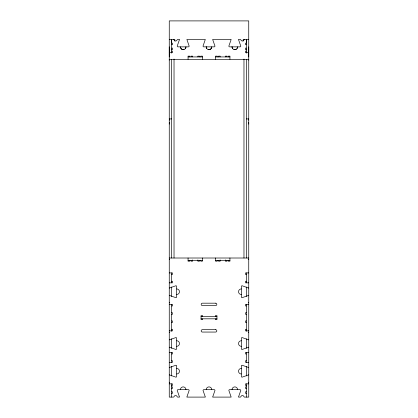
<?xml version="1.0" encoding="UTF-8"?>
<svg xmlns="http://www.w3.org/2000/svg" width="418" height="418" viewBox="0 0 418 418"><rect width="100%" height="100%" fill="white"/><g stroke="black" fill="none" stroke-linecap="round" stroke-linejoin="round"><path stroke-width="0.63" d="M169.259 118.926L169.259 59.314L248.741 59.314L248.741 397.1L244.676 397.1A0.794 0.794 0 0 1 243.929 396.572A1.588 1.588 0 0 0 240.93 396.572A0.794 0.794 0 0 1 240.183 397.1L238.506 397.1A0.794 0.794 0 0 1 238.542 396.87L240.778 390.475A0.794 0.794 0 0 0 239.984 389.68L229.649 389.68A0.794 0.794 0 0 0 228.855 390.475L231.097 396.87A0.794 0.794 0 0 1 231.128 397.1L212.689 397.1A0.794 0.794 0 0 1 212.72 396.87L214.962 390.475A0.794 0.794 0 0 0 214.168 389.68L203.832 389.68A0.794 0.794 0 0 0 203.038 390.475L205.28 396.87A0.794 0.794 0 0 1 205.311 397.1L186.872 397.1A0.794 0.794 0 0 1 186.903 396.87L189.145 390.475A0.794 0.794 0 0 0 188.351 389.68L178.016 389.68A0.794 0.794 0 0 0 177.222 390.475L179.458 396.87A0.794 0.794 0 0 1 179.494 397.1L177.817 397.1A0.794 0.794 0 0 1 177.07 396.572A1.588 1.588 0 0 0 174.071 396.572A0.794 0.794 0 0 1 173.324 397.1L169.259 397.1L169.259 118.926L171.646 118.926M169.259 56.932L169.259 46.863M171.646 48.164L172.441 48.054L172.441 49.643L171.646 49.643M171.646 42.756L171.646 39.444L171.646 53.154M246.354 48.164L245.559 48.054L245.559 49.643L246.354 49.643M246.354 42.756L246.354 39.444L246.354 53.154M248.741 56.932L248.741 46.863M237.131 48.41L237.602 46.863A2.785 2.785 0 0 1 234.811 49.648L233.96 49.507M185.498 48.41L185.963 46.863A2.78 2.78 0 0 1 183.189 49.643L181.548 49.115M210.965 48.833L211.78 46.863A2.785 2.785 0 0 1 209 49.643L208.138 49.507M210.635 49.115L209 49.643A2.785 2.785 0 0 1 206.215 46.858M236.452 49.115L234.817 49.643A2.785 2.785 0 0 1 232.032 46.858M184.04 49.507L183.183 49.643A2.78 2.78 0 0 1 180.404 46.868L181.213 48.833M244.676 39.444L243.929 39.976A1.594 1.594 0 0 1 240.93 39.976L240.418 39.48L238.506 39.444A0.779 0.779 0 0 0 238.526 39.616L240.778 46.069A0.794 0.794 0 0 1 239.984 46.863L229.649 46.863A0.794 0.794 0 0 1 228.855 46.069L231.097 39.673A0.794 0.794 0 0 0 231.128 39.444L212.689 39.501A0.846 0.846 0 0 0 212.72 39.673L214.962 46.069A0.794 0.794 0 0 1 214.168 46.863L203.832 46.863A0.794 0.794 0 0 1 203.038 46.069L205.311 39.444L186.872 39.444L189.145 46.069A0.794 0.794 0 0 1 188.351 46.863L178.016 46.863A0.794 0.794 0 0 1 177.222 46.069L179.474 39.616A0.779 0.779 0 0 0 179.494 39.444L177.582 39.48L177.07 39.976A1.594 1.594 0 0 1 174.066 39.976L173.324 39.444M169.259 39.444L174.823 39.444L174.823 41.037M248.741 39.444L243.177 39.444L243.177 41.037M171.646 43.153L172.441 43.153L172.441 44.742L171.646 44.742M246.354 43.153L245.559 43.153L245.559 44.742L246.354 44.742M171.646 51.1L172.441 51.1L172.441 52.694L169.259 52.694M246.354 51.1L245.559 51.1L245.559 52.694L248.741 52.694M169.259 54.283L169.656 54.283M248.344 54.283L248.741 54.283M188.069 56.932L202.484 56.932M215.516 56.932L229.931 56.932M246.354 118.926L248.741 118.926M169.259 119.992L169.556 119.992M248.444 119.992L248.741 119.992M169.259 122.866L169.556 122.866M248.444 122.866L248.741 122.866M169.259 123.049L169.556 123.049M248.444 123.049L248.741 123.049M169.259 123.232L169.556 123.237M248.444 123.237L248.741 123.232M169.259 123.414L169.556 123.414M248.444 123.414L248.741 123.414M169.259 123.571L169.556 123.571M248.444 123.571L248.741 123.571M169.259 123.702L169.556 123.702M248.444 123.702L248.741 123.702M169.259 123.806L169.556 123.806M248.444 123.806L248.741 123.806M169.259 123.869L169.556 123.869M248.444 123.869L248.741 123.89M169.259 258.01L248.741 258.01M169.259 259.604L169.656 259.604M248.344 259.604L248.741 259.604M188.069 260.398L202.375 260.398M215.625 260.398L229.931 260.398M169.259 272.912L172.441 272.912L172.441 274.506L171.646 274.506M248.741 272.912L245.559 272.912L245.559 274.506L246.354 274.506M171.646 281.262L172.441 281.262L172.441 282.85L169.259 282.85M246.354 281.262L245.559 281.262L245.559 282.85L248.741 282.85M169.259 302.784L169.656 302.784M248.344 302.784L248.741 302.784M169.259 304.377L172.441 304.377L172.441 305.966L171.646 305.966M248.741 304.377L245.559 304.377L245.559 305.966L246.354 305.966M171.646 312.721L172.441 312.721L172.441 314.31L171.646 314.31M246.354 312.721L245.559 312.721L245.559 314.31L246.354 314.31M201.053 316.431L216.947 316.431M201.053 318.814L216.947 318.814M171.646 320.935L172.441 320.935L172.441 322.524L171.646 322.524M246.354 320.935L245.559 320.935L245.559 322.524L246.354 322.524M171.646 329.279L172.441 329.279L172.441 330.868L169.259 330.868M246.354 329.279L245.559 329.279L245.559 330.868L248.741 330.868M169.259 332.456L169.656 332.456M248.344 332.456L248.741 332.456M169.259 352.395L172.441 352.395L172.441 353.983L171.646 353.983M248.741 352.395L245.559 352.395L245.559 353.983L246.354 353.983M171.646 360.739L172.441 360.739L172.441 362.328L169.259 362.328M246.354 360.739L245.559 360.739L245.559 362.328L248.741 362.328M169.259 382.266L169.656 382.266M248.344 382.266L248.741 382.266M169.259 383.855L172.441 383.855L172.441 385.443L171.646 385.443M248.741 383.855L245.559 383.855L245.559 385.443L246.354 385.443M171.646 386.901L172.441 386.901L172.441 388.489L171.646 388.489M246.354 386.901L245.559 386.901L245.559 388.489L246.354 388.489M171.646 391.802L172.441 391.802L172.441 393.39L171.646 393.39M246.354 391.802L245.559 391.802L245.559 393.39L246.354 393.39M232.502 48.41L232.037 46.863M206.685 48.41L206.22 46.863M248.741 60.108L248.741 20.9L169.259 20.9L169.259 60.108M246.354 59.314L246.354 258.01M246.354 272.912L246.354 282.85M246.354 286.967L246.354 296.461M246.354 304.377L246.354 331.265M246.354 338.784L246.354 348.272M246.354 352.395L246.354 362.328M246.354 366.455L246.354 375.965M246.354 383.855L246.354 397.1M243.971 59.048L243.971 258.01M229.931 59.314L229.931 56.137L228.338 56.137L228.338 56.932M229.931 258.01L229.931 261.193L228.338 261.193L228.338 260.398M227.016 56.932L227.016 56.137L225.427 56.137L225.427 56.932M227.016 260.398L227.016 261.193L225.427 261.193L225.427 259.918M220.129 56.932L220.129 56.137L218.536 56.137L218.536 56.932M220.129 259.918L220.129 261.193L218.536 261.193L218.536 260.398M217.214 56.932L217.214 56.137L215.625 56.137L215.625 59.314M217.214 260.398L217.214 261.193L215.625 261.193L215.625 258.01M215.359 316.431L215.359 315.632L216.947 315.632L216.947 319.608L215.359 319.608L215.359 318.814M202.641 316.431L202.641 315.632L201.053 315.632L201.053 319.608L202.641 319.608L202.641 318.814M202.375 59.314L202.375 56.137L200.786 56.137L200.786 56.932M202.375 258.01L202.375 261.193L200.786 261.193L200.786 260.398M199.464 56.932L199.464 56.137L197.871 56.137L197.871 56.932M199.464 260.398L199.464 261.193L197.871 261.193L197.871 259.918M192.573 56.932L192.573 56.137L190.984 56.137L190.984 56.932M192.573 259.918L192.573 261.193L190.984 261.193L190.984 260.398M189.662 56.932L189.662 56.137L188.069 56.137L188.069 59.314M189.662 260.398L189.662 261.193L188.069 261.193L188.069 258.01M174.029 59.048L174.029 258.01M171.646 59.314L171.646 258.01M171.646 272.912L171.646 282.85M171.646 286.967L171.646 296.461M171.646 304.377L171.646 331.265M171.646 338.784L171.646 348.272M171.646 352.395L171.646 362.328M171.646 366.455L171.646 375.965M171.646 383.855L171.646 397.1M248.741 339.834A0.794 0.794 0 0 1 248.511 339.803L242.116 337.561A0.794 0.794 0 0 0 241.322 338.361L241.322 348.69A0.794 0.794 0 0 0 242.116 349.485L248.511 347.248A0.794 0.794 0 0 1 248.741 347.212M241.322 346.308A2.78 2.78 0 0 1 238.542 343.523A2.78 2.78 0 0 1 241.322 340.743M248.741 367.506A0.794 0.794 0 0 1 248.511 367.474L242.116 365.238A0.794 0.794 0 0 0 241.322 366.032L241.322 376.362A0.794 0.794 0 0 0 242.116 377.156L248.511 374.92A0.794 0.794 0 0 1 248.741 374.889M241.322 373.979A2.78 2.78 0 0 1 238.542 371.194A2.78 2.78 0 0 1 241.322 368.415M169.259 374.889A0.794 0.794 0 0 1 169.489 374.92L175.884 377.156A0.794 0.794 0 0 0 176.678 376.362L176.678 366.032A0.794 0.794 0 0 0 175.884 365.238L169.489 367.474A0.794 0.794 0 0 1 169.259 367.506M169.259 347.212A0.794 0.794 0 0 1 169.489 347.248L175.884 349.485A0.794 0.794 0 0 0 176.678 348.69L176.678 338.361A0.794 0.794 0 0 0 175.884 337.561L169.489 339.803A0.794 0.794 0 0 1 169.259 339.834M176.678 368.415A2.78 2.78 0 0 1 179.458 371.194A2.78 2.78 0 0 1 176.678 373.979M176.678 340.743A2.78 2.78 0 0 1 179.458 343.523A2.78 2.78 0 0 1 176.678 346.308M248.741 295.406A0.794 0.794 0 0 0 248.511 295.442L242.116 297.679A0.794 0.794 0 0 1 241.322 296.885L241.322 286.549A0.794 0.794 0 0 1 242.116 285.755L248.511 287.997A0.794 0.794 0 0 0 248.741 288.028M241.322 294.502A2.78 2.78 0 0 1 238.542 291.717A2.78 2.78 0 0 1 241.322 288.937M169.259 288.028A0.794 0.794 0 0 0 169.489 287.997L175.884 285.755A0.794 0.794 0 0 1 176.678 286.549L176.678 296.885A0.794 0.794 0 0 1 175.884 297.679L169.489 295.442A0.794 0.794 0 0 0 169.259 295.406M176.678 288.937A2.78 2.78 0 0 1 179.458 291.717A2.78 2.78 0 0 1 176.678 294.502M180.398 389.68A2.78 2.78 0 0 1 183.183 386.901A2.78 2.78 0 0 1 185.963 389.68M206.22 389.68A2.78 2.78 0 0 1 209 386.901A2.78 2.78 0 0 1 211.78 389.68M232.037 389.68A2.78 2.78 0 0 1 234.817 386.901A2.78 2.78 0 0 1 237.602 389.68M215.625 303.181L202.375 303.181A1.191 1.191 0 0 0 201.183 304.377A1.191 1.191 0 0 0 202.375 305.568L215.625 305.568A1.191 1.191 0 0 0 216.817 304.377A1.191 1.191 0 0 0 215.625 303.181M215.625 329.677L202.375 329.677A1.191 1.191 0 0 0 201.183 330.868A1.191 1.191 0 0 0 202.375 332.059L215.625 332.059A1.191 1.191 0 0 0 216.817 330.868A1.191 1.191 0 0 0 215.625 329.677"/></g></svg>
